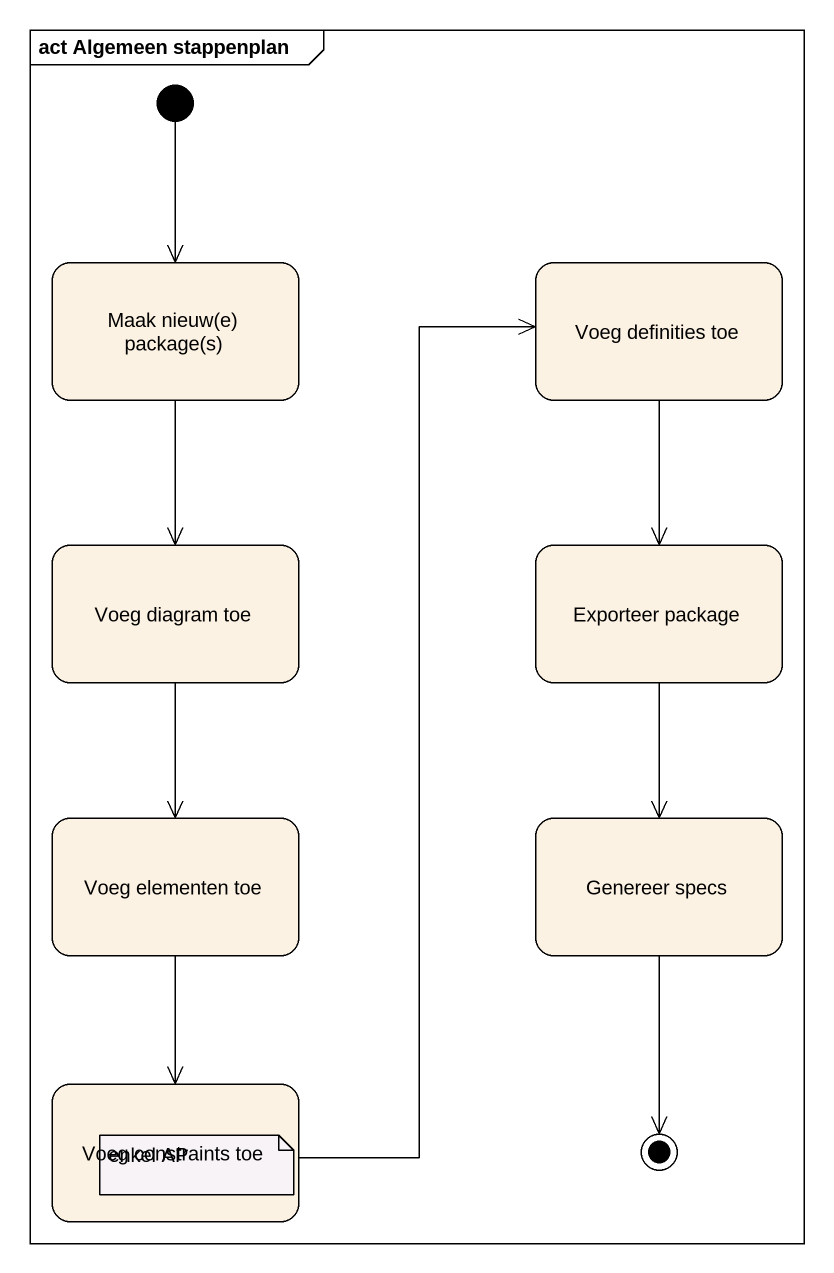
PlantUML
@startuml
mainframe act Algemeen stappenplan
hide empty description
state "Maak nieuw(e) package(s)" as Maak_nieuw_e_package_s
state "Voeg definities toe" as Voeg_definities_toe
state "Voeg diagram toe" as Voeg_diagram_toe
state "Exporteer package" as Exporteer_package
state "Voeg elementen toe" as Voeg_elementen_toe
state "Genereer specs" as Genereer_specs
state "Voeg constraints toe" as Voeg_constraints_toe
[*] --> Maak_nieuw_e_package_s
Maak_nieuw_e_package_s --> Voeg_diagram_toe
Voeg_definities_toe --> Exporteer_package
Voeg_diagram_toe --> Voeg_elementen_toe
Exporteer_package --> Genereer_specs
Voeg_elementen_toe --> Voeg_constraints_toe
Voeg_constraints_toe -up-> Voeg_definities_toe
Genereer_specs --> [*]
note as N1
  enkel AP
end note
@enduml
